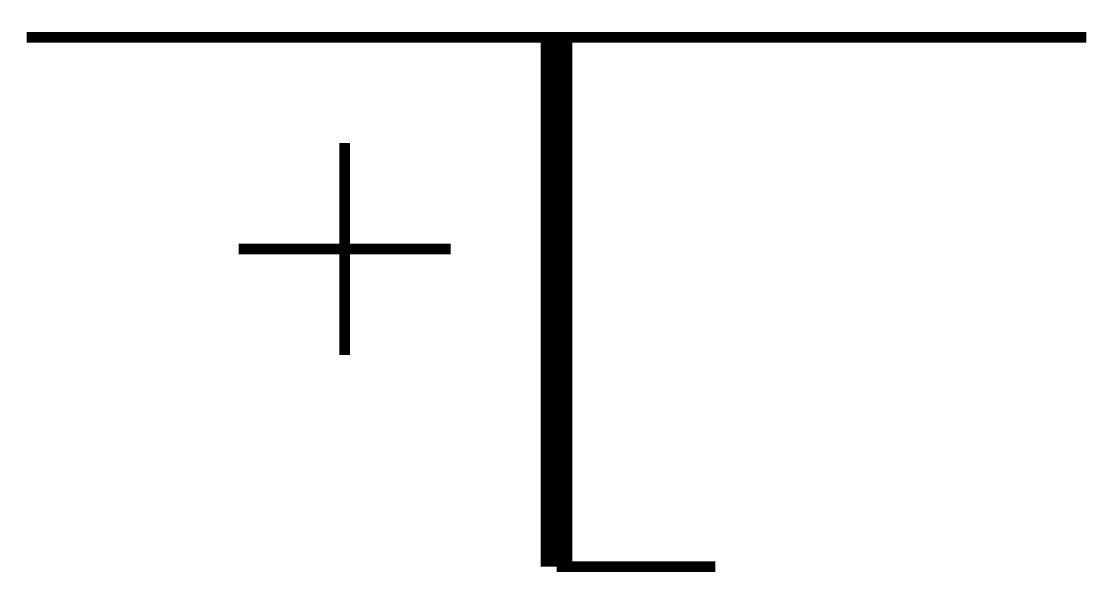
# Model space of a CAD drawing. Extents: x 2.6 to 12.7, y 1 to 6.3.
import ezdxf

# ---------------------------------------------------------------- set-up
doc = ezdxf.new("R2010")
doc.units = 0
doc.header["$MEASUREMENT"] = 0
doc.layers.get('0').update_dxf_attribs({"linetype": 'CONTINUOUS'})

msp = doc.modelspace()

# ---------------------------------------------------------------- linework, layer by layer
for points, const_width in [([(7.661, 6.199), (7.661, 1.199), (7.661, 1.199)], 0.3), ([(2.661, 6.199), (12.661, 6.199)], 0.1), ([(5.661, 5.199), (5.661, 3.199)], 0.1), ([(4.661, 4.199), (6.661, 4.199)], 0.1), ([(7.661, 1.199), (9.161, 1.199)], 0.1)]:
    msp.add_lwpolyline(points, dxfattribs=dict(const_width=const_width))

doc.saveas('drawing.dxf')
